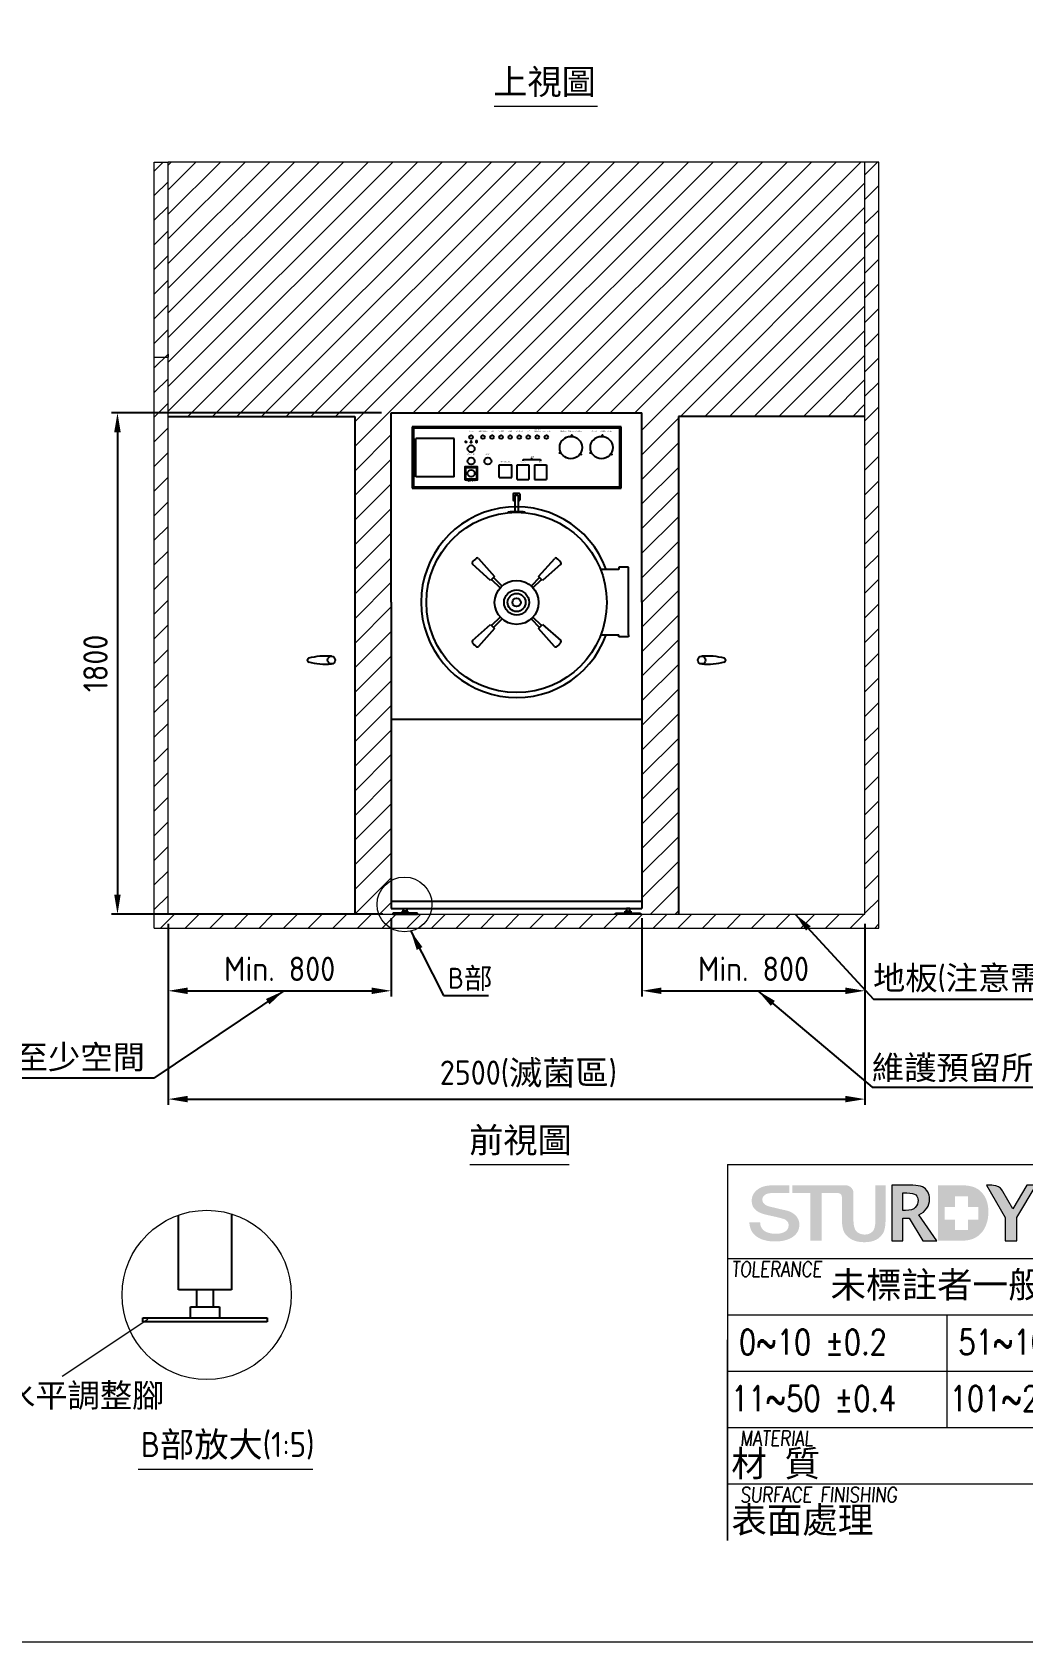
# Model space of a CAD drawing. Header units: millimetres. Extents: x -193690 to -180505, y -20867 to -11597.
# Drawn here: x -189169 to -185614, y -20867 to -15088 of the extents above; entities that cross this region are included whole.
import ezdxf
from ezdxf.enums import TextEntityAlignment as Align

# ---------------------------------------------------------------- set-up
doc = ezdxf.new("R2010")
doc.units = ezdxf.units.MM
doc.header["$MEASUREMENT"] = 0
doc.linetypes.add('HIDDEN', pattern=[9.525, 6.35, -3.175])
doc.layers.get('0').update_dxf_attribs({"lineweight": 25})
for name, color, linetype, lineweight in [('D', 3, 'Continuous', 13), ('F', 7, 'Continuous', 15), ('H', 2, 'HIDDEN', 15), ('S', 4, 'Continuous', 15)]:
    doc.layers.add(name, color=color, linetype=linetype, lineweight=lineweight)
doc.styles.add('2', font='ARIAL.TTF')
doc.styles.get("Standard").update_dxf_attribs({"font": 'KAIU.TTF'})
doc.styles.add('STU25', font='isocp2.shx')
doc.styles.add('Text', font='romans.shx', dxfattribs={"width": 0.8, "oblique": 10})
doc.dimstyles.new('STU25', dxfattribs={"dimscale": 35, "dimtxt": 2.5, "dimasz": 2, "dimexe": 0.6, "dimexo": 1, "dimgap": 1, "dimtad": 1, "dimdsep": 46, "dimtxsty": 'STU25', "dimcen": 2, "dimazin": 2, "dimtfac": 1, "dimtmove": 0, "dimatfit": 3, "dimfxl": 0, "dimtolj": 1, "dimtzin": 0, "dimarcsym": 0})
doc.dimstyles.new('STU25$7', dxfattribs={"dimscale": 35, "dimtxt": 2.5, "dimasz": 2, "dimexe": 1.25, "dimexo": 0.625, "dimgap": 1, "dimtad": 0, "dimdec": 4, "dimdsep": 46, "dimtxsty": 'STU25', "dimcen": 2.5, "dimazin": 2, "dimtfac": 1, "dimtdec": 4, "dimtmove": 0, "dimatfit": 3, "dimfxl": 0, "dimtolj": 1, "dimtzin": 0, "dimarcsym": 0})

# ---------------------------------------------------------------- blocks, each defined once
blk = doc.blocks.new('*D3')
at = {"layer": 'D', "color": 0, "lineweight": -2}
for p, q in [((-188680.6, -18289.3), (-188680.6, -18939.6)), ((-186180.6, -18289.3), (-186180.6, -18939.6)), ((-188610.6, -18918.6), (-186250.6, -18918.6))]:
    blk.add_line(p, q, dxfattribs=at)
at = {"layer": 'D', "color": 0}
for points in [[(-188610.6, -18906.9), (-188610.6, -18930.2), (-188680.6, -18918.6)], [(-186250.6, -18930.2), (-186250.6, -18906.9), (-186180.6, -18918.6)]]:
    blk.add_solid(points, dxfattribs=at)
at = {"layer": 'Defpoints', "color": 0}
for p in [(-188680.6, -18254.3), (-186180.6, -18254.3), (-186180.6, -18918.6)]:
    blk.add_point(p, dxfattribs=at)
at = {"layer": 'D', "color": 0, "insert": (-187388.2, -18828.5), "char_height": 87.5, "attachment_point": 5, "style": 'STU25'}
blk.add_mtext('\\A1;2500({\\f標楷體|b0|i0|c136|p65;滅菌區})', dxfattribs=at)
blk = doc.blocks.new('*D5')
at = {"layer": 'D', "color": 0, "lineweight": -2}
for p, q in [((-188680.6, -18289.3), (-188680.6, -18550.7)), ((-187880.6, -18269.3), (-187880.6, -18550.7)), ((-188610.6, -18529.7), (-187950.6, -18529.7))]:
    blk.add_line(p, q, dxfattribs=at)
at = {"layer": 'D', "color": 0}
for points in [[(-188610.6, -18518.1), (-188610.6, -18541.4), (-188680.6, -18529.7)], [(-187950.6, -18541.4), (-187950.6, -18518.1), (-187880.6, -18529.7)]]:
    blk.add_solid(points, dxfattribs=at)
at = {"layer": 'Defpoints', "color": 0}
for p in [(-188680.6, -18254.3), (-187880.6, -18234.3), (-187880.6, -18529.7)]:
    blk.add_point(p, dxfattribs=at)
at = {"layer": 'D', "color": 0, "insert": (-188280.6, -18451), "char_height": 87.5, "attachment_point": 5, "style": 'STU25'}
blk.add_mtext('\\A1;Min. 800', dxfattribs=at)
blk = doc.blocks.new('*D6')
at = {"layer": 'D', "color": 0, "lineweight": -2}
for p, q in [((-186980.6, -18269.3), (-186980.6, -18550.7)), ((-186180.6, -18289.3), (-186180.6, -18550.7)), ((-186910.6, -18529.7), (-186250.6, -18529.7))]:
    blk.add_line(p, q, dxfattribs=at)
at = {"layer": 'D', "color": 0}
for points in [[(-186910.6, -18518.1), (-186910.6, -18541.4), (-186980.6, -18529.7)], [(-186250.6, -18541.4), (-186250.6, -18518.1), (-186180.6, -18529.7)]]:
    blk.add_solid(points, dxfattribs=at)
at = {"layer": 'Defpoints', "color": 0}
for p in [(-186980.6, -18234.3), (-186180.6, -18254.3), (-186180.6, -18529.7)]:
    blk.add_point(p, dxfattribs=at)
at = {"layer": 'D', "color": 0, "insert": (-186580.6, -18451), "char_height": 87.5, "attachment_point": 5, "style": 'STU25'}
blk.add_mtext('\\A1;Min. 800', dxfattribs=at)
blk = doc.blocks.new('*D7')
at = {"layer": 'D', "color": 0, "lineweight": -2}
for p, q in [((-187915.6, -16454.3), (-188883.6, -16454.3)), ((-188862.6, -16524.3), (-188862.6, -18184.3)), ((-187910.1, -18254.3), (-188883.6, -18254.3))]:
    blk.add_line(p, q, dxfattribs=at)
at = {"layer": 'D', "color": 0}
for points in [[(-188851, -16524.3), (-188874.3, -16524.3), (-188862.6, -16454.3)], [(-188874.3, -18184.3), (-188851, -18184.3), (-188862.6, -18254.3)]]:
    blk.add_solid(points, dxfattribs=at)
at = {"layer": 'Defpoints', "color": 0}
for p in [(-187880.6, -16454.3), (-188862.6, -18254.3), (-187875.1, -18254.3)]:
    blk.add_point(p, dxfattribs=at)
at = {"layer": 'D', "color": 0, "insert": (-188941.4, -17354.3), "char_height": 87.5, "attachment_point": 5, "rotation": 90, "style": 'STU25'}
blk.add_mtext('\\A1;1800', dxfattribs=at)
blk = doc.blocks.new('新駿LOGO')
at = {"layer": 'F'}
h = blk.add_hatch(color=256, dxfattribs=at)
edge = h.paths.add_edge_path()
edge.add_spline(control_points=[(-529.05, -442.14), (-529.05, -442.31), (-529.02, -442.45), (-528.95, -442.56), (-528.89, -442.68), (-528.8, -442.78), (-528.69, -442.85), (-528.57, -442.93), (-528.44, -442.98), (-528.29, -443.01), (-528.15, -443.05), (-527.99, -443.07), (-527.81, -443.07), (-527.62, -443.07), (-527.47, -443.05), (-527.33, -443.01), (-527.2, -442.97), (-527.09, -442.92), (-527.01, -442.86), (-526.93, -442.8), (-526.87, -442.73), (-526.83, -442.65), (-526.8, -442.57), (-526.78, -442.49), (-526.78, -442.41), (-526.78, -442.25), (-526.82, -442.13), (-526.91, -442.05), (-526.99, -441.97), (-527.08, -441.91), (-527.18, -441.88), (-527.36, -441.83), (-527.56, -441.77), (-527.79, -441.72), (-528.02, -441.67), (-528.3, -441.61), (-528.64, -441.53), (-528.85, -441.48), (-529.02, -441.41), (-529.16, -441.34), (-529.3, -441.26), (-529.41, -441.17), (-529.5, -441.07), (-529.58, -440.98), (-529.64, -440.87), (-529.67, -440.77), (-529.7, -440.66), (-529.72, -440.55), (-529.72, -440.43), (-529.72, -440.22), (-529.67, -440.03), (-529.57, -439.87), (-529.46, -439.71), (-529.33, -439.58), (-529.16, -439.47), (-528.99, -439.37), (-528.85, -439.31), (-528.64, -439.26), (-528.43, -439.21), (-528.13, -439.2), (-527.91, -439.2), (-527.66, -439.2), (-526.73, -439.2), (-526.73, -439.2), (-526.73, -439.2), (-526.73, -439.81), (-526.73, -439.81), (-526.73, -439.81), (-528.14, -439.8), (-528.28, -439.83), (-528.39, -439.85), (-528.48, -439.86), (-528.56, -439.9), (-528.65, -439.94), (-528.72, -440), (-528.78, -440.07), (-528.84, -440.14), (-528.87, -440.23), (-528.87, -440.34), (-528.87, -440.5), (-528.81, -440.62), (-528.7, -440.7), (-528.6, -440.79), (-528.46, -440.85), (-528.28, -440.9), (-528.27, -440.9), (-528.19, -440.92), (-528.07, -440.95), (-527.94, -440.98), (-527.8, -441.01), (-527.65, -441.05), (-527.49, -441.09), (-527.34, -441.12), (-527.19, -441.16), (-527.04, -441.19), (-526.94, -441.21), (-526.87, -441.23), (-526.71, -441.27), (-526.58, -441.34), (-526.46, -441.41), (-526.34, -441.49), (-526.24, -441.58), (-526.16, -441.67), (-526.08, -441.77), (-526.02, -441.88), (-525.98, -441.99), (-525.94, -442.1), (-525.92, -442.22), (-525.92, -442.33), (-525.92, -442.57), (-525.98, -442.78), (-526.09, -442.95), (-526.2, -443.12), (-526.35, -443.26), (-526.53, -443.37), (-526.71, -443.48), (-526.92, -443.55), (-527.15, -443.61), (-527.39, -443.66), (-527.62, -443.68), (-527.87, -443.68), (-528.14, -443.68), (-528.41, -443.65), (-528.65, -443.59), (-528.9, -443.53), (-529.11, -443.44), (-529.3, -443.31), (-529.48, -443.19), (-529.63, -443.03), (-529.74, -442.83), (-529.84, -442.64), (-529.9, -442.41), (-529.91, -442.14), (-529.91, -442.14), (-529.05, -442.14), (-529.05, -442.14)], knot_values=[0, 0, 0, 0, 1, 1, 1, 2, 2, 2, 3, 3, 3, 4, 4, 4, 5, 5, 5, 6, 6, 6, 7, 7, 7, 8, 8, 8, 9, 9, 9, 10, 10, 10, 11, 11, 11, 12, 12, 12, 13, 13, 13, 14, 14, 14, 15, 15, 15, 16, 16, 16, 17, 17, 17, 18, 18, 18, 19, 19, 19, 20, 20, 20, 21, 21, 21, 22, 22, 22, 23, 23, 23, 24, 24, 24, 25, 25, 25, 26, 26, 26, 27, 27, 27, 28, 28, 28, 29, 29, 29, 30, 30, 30, 31, 31, 31, 32, 32, 32, 33, 33, 33, 34, 34, 34, 35, 35, 35, 36, 36, 36, 37, 37, 37, 38, 38, 38, 39, 39, 39, 40, 40, 40, 41, 41, 41, 42, 42, 42, 43, 43, 43, 44, 44, 44, 45, 45, 45, 45], degree=3, periodic=0)
edge = h.paths.add_edge_path()
edge.add_spline(control_points=[(-522.53, -440.14), (-522.54, -440.04), (-522.57, -439.94), (-522.63, -439.9), (-522.77, -439.79), (-522.9, -439.81), (-522.9, -439.81), (-522.9, -439.81), (-523.02, -439.81), (-523.02, -439.81), (-523.02, -439.81), (-524.14, -439.81), (-524.14, -439.81), (-524.14, -439.81), (-524.14, -443.62), (-524.14, -443.62), (-524.14, -443.62), (-525.06, -443.62), (-525.06, -443.62), (-525.06, -443.62), (-525.06, -439.81), (-525.06, -439.81), (-525.06, -439.81), (-526.47, -439.81), (-526.47, -439.81), (-526.47, -439.81), (-526.47, -439.2), (-526.47, -439.2), (-526.47, -439.2), (-522.39, -439.2), (-522.39, -439.2)], knot_values=[5.578051, 5.578051, 5.578051, 5.578051, 6, 6, 6, 7, 7, 7, 8, 8, 8, 9, 9, 9, 10, 10, 10, 11, 11, 11, 12, 12, 12, 13, 13, 13, 14, 14, 14, 15, 15, 15, 15], degree=3, periodic=0)
edge.add_spline(control_points=[(-522.4, -439.2), (-522.31, -439.2), (-522.22, -439.2), (-522.22, -439.2), (-522.22, -439.2), (-521.96, -439.19), (-521.76, -439.41), (-521.58, -439.61), (-521.61, -439.85), (-521.61, -439.85), (-521.61, -439.85), (-521.61, -441.92), (-521.61, -441.92), (-521.61, -442.41), (-521.52, -442.73), (-521.36, -442.89), (-521.19, -443.05), (-520.97, -443.13), (-520.71, -443.13), (-520.45, -443.13), (-520.24, -443.05), (-520.09, -442.89), (-519.93, -442.74), (-519.86, -442.43), (-519.86, -441.98), (-519.86, -441.98), (-519.86, -439.2), (-519.86, -439.2), (-519.86, -439.2), (-519.05, -439.2), (-519.05, -439.2), (-519.05, -439.2), (-519.05, -441.92), (-519.05, -441.92), (-519.05, -442.43), (-519.12, -442.8), (-519.25, -443.02), (-519.38, -443.24), (-519.56, -443.42), (-519.8, -443.54), (-520.05, -443.67), (-520.35, -443.74), (-520.73, -443.74), (-521.09, -443.74), (-521.41, -443.68), (-521.67, -443.56), (-521.93, -443.44), (-522.14, -443.26), (-522.3, -443.03), (-522.45, -442.8), (-522.53, -442.42), (-522.53, -441.91), (-522.53, -441.91), (-522.53, -440.92), (-522.53, -440.14)], knot_values=[0.44538, 0.44538, 0.44538, 0.44538, 1, 1, 1, 2, 2, 2, 3, 3, 3, 4, 4, 4, 5, 5, 5, 6, 6, 6, 7, 7, 7, 8, 8, 8, 9, 9, 9, 10, 10, 10, 11, 11, 11, 12, 12, 12, 13, 13, 13, 14, 14, 14, 15, 15, 15, 16, 16, 16, 17, 17, 17, 17.603917, 17.603917, 17.603917, 17.603917], degree=3, periodic=0)
h = blk.add_hatch(color=256, dxfattribs=at)
edge = h.paths.add_edge_path()
edge.add_spline(control_points=[(-526.47, -439.2), (-526.47, -439.2), (-526.47, -439.81), (-526.47, -439.81)], knot_values=[-14, -14, -14, -14, -13, -13, -13, -13], degree=3, periodic=0)
edge.add_spline(control_points=[(-526.47, -439.81), (-526.47, -439.81), (-525.06, -439.81), (-525.06, -439.81)], knot_values=[-13, -13, -13, -13, -12, -12, -12, -12], degree=3, periodic=0)
edge.add_spline(control_points=[(-525.06, -439.81), (-525.06, -439.81), (-525.06, -443.62), (-525.06, -443.62)], knot_values=[-12, -12, -12, -12, -11, -11, -11, -11], degree=3, periodic=0)
edge.add_spline(control_points=[(-525.06, -443.62), (-525.06, -443.62), (-524.14, -443.62), (-524.14, -443.62)], knot_values=[-11, -11, -11, -11, -10, -10, -10, -10], degree=3, periodic=0)
edge.add_spline(control_points=[(-524.14, -443.62), (-524.14, -443.62), (-524.14, -439.81), (-524.14, -439.81)], knot_values=[-10, -10, -10, -10, -9, -9, -9, -9], degree=3, periodic=0)
edge.add_spline(control_points=[(-524.14, -439.81), (-524.14, -439.81), (-523.02, -439.81), (-523.02, -439.81)], knot_values=[-9, -9, -9, -9, -8, -8, -8, -8], degree=3, periodic=0)
edge.add_spline(control_points=[(-523.02, -439.81), (-523.02, -439.81), (-522.9, -439.81), (-522.9, -439.81)], knot_values=[-8, -8, -8, -8, -7, -7, -7, -7], degree=3, periodic=0)
edge.add_spline(control_points=[(-522.9, -439.81), (-522.9, -439.81), (-522.77, -439.79), (-522.63, -439.9)], knot_values=[-7, -7, -7, -7, -6, -6, -6, -6], degree=3, periodic=0)
edge.add_spline(control_points=[(-522.63, -439.9), (-522.57, -439.94), (-522.54, -440.04), (-522.53, -440.14)], knot_values=[-6, -6, -6, -6, -5.578051, -5.578051, -5.578051, -5.578051], degree=3, periodic=0)
edge.add_spline(control_points=[(-522.53, -440.14), (-522.53, -440.92), (-522.53, -441.91), (-522.53, -441.91)], knot_values=[-17.603917, -17.603917, -17.603917, -17.603917, -17, -17, -17, -17], degree=3, periodic=0)
edge.add_spline(control_points=[(-522.53, -441.91), (-522.53, -442.42), (-522.45, -442.8), (-522.3, -443.03)], knot_values=[-17, -17, -17, -17, -16, -16, -16, -16], degree=3, periodic=0)
edge.add_spline(control_points=[(-522.3, -443.03), (-522.14, -443.26), (-521.93, -443.44), (-521.67, -443.56)], knot_values=[-16, -16, -16, -16, -15, -15, -15, -15], degree=3, periodic=0)
edge.add_spline(control_points=[(-521.67, -443.56), (-521.41, -443.68), (-521.09, -443.74), (-520.73, -443.74)], knot_values=[-15, -15, -15, -15, -14, -14, -14, -14], degree=3, periodic=0)
edge.add_spline(control_points=[(-520.73, -443.74), (-520.35, -443.74), (-520.05, -443.67), (-519.8, -443.54)], knot_values=[-14, -14, -14, -14, -13, -13, -13, -13], degree=3, periodic=0)
edge.add_spline(control_points=[(-519.8, -443.54), (-519.56, -443.42), (-519.38, -443.24), (-519.25, -443.02)], knot_values=[-13, -13, -13, -13, -12, -12, -12, -12], degree=3, periodic=0)
edge.add_spline(control_points=[(-519.25, -443.02), (-519.12, -442.8), (-519.05, -442.43), (-519.05, -441.92)], knot_values=[-12, -12, -12, -12, -11, -11, -11, -11], degree=3, periodic=0)
edge.add_spline(control_points=[(-519.05, -441.92), (-519.05, -441.92), (-519.05, -439.2), (-519.05, -439.2)], knot_values=[-11, -11, -11, -11, -10, -10, -10, -10], degree=3, periodic=0)
edge.add_spline(control_points=[(-519.05, -439.2), (-519.05, -439.2), (-519.86, -439.2), (-519.86, -439.2)], knot_values=[-10, -10, -10, -10, -9, -9, -9, -9], degree=3, periodic=0)
edge.add_spline(control_points=[(-519.86, -439.2), (-519.86, -439.2), (-519.86, -441.98), (-519.86, -441.98)], knot_values=[-9, -9, -9, -9, -8, -8, -8, -8], degree=3, periodic=0)
edge.add_spline(control_points=[(-519.86, -441.98), (-519.86, -442.43), (-519.93, -442.74), (-520.09, -442.89)], knot_values=[-8, -8, -8, -8, -7, -7, -7, -7], degree=3, periodic=0)
edge.add_spline(control_points=[(-520.09, -442.89), (-520.24, -443.05), (-520.45, -443.13), (-520.71, -443.13)], knot_values=[-7, -7, -7, -7, -6, -6, -6, -6], degree=3, periodic=0)
edge.add_spline(control_points=[(-520.71, -443.13), (-520.97, -443.13), (-521.19, -443.05), (-521.36, -442.89)], knot_values=[-6, -6, -6, -6, -5, -5, -5, -5], degree=3, periodic=0)
edge.add_spline(control_points=[(-521.36, -442.89), (-521.52, -442.73), (-521.61, -442.41), (-521.61, -441.92)], knot_values=[-5, -5, -5, -5, -4, -4, -4, -4], degree=3, periodic=0)
edge.add_spline(control_points=[(-521.61, -441.92), (-521.61, -441.92), (-521.61, -439.85), (-521.61, -439.85)], knot_values=[-4, -4, -4, -4, -3, -3, -3, -3], degree=3, periodic=0)
edge.add_spline(control_points=[(-521.61, -439.85), (-521.61, -439.85), (-521.61, -439.85), (-521.61, -439.85)], knot_values=[-3, -3, -3, -3, -2.999949, -2.999949, -2.999949, -2.999949], degree=3, periodic=0)
edge.add_spline(control_points=[(-521.61, -439.85), (-521.61, -439.85), (-521.58, -439.61), (-521.76, -439.41)], knot_values=[-2.999949, -2.999949, -2.999949, -2.999949, -2, -2, -2, -2], degree=3, periodic=0)
edge.add_spline(control_points=[(-521.76, -439.41), (-521.96, -439.19), (-522.22, -439.2), (-522.22, -439.2)], knot_values=[-2, -2, -2, -2, -1, -1, -1, -1], degree=3, periodic=0)
edge.add_spline(control_points=[(-522.22, -439.2), (-522.22, -439.2), (-526.47, -439.2), (-526.47, -439.2)], knot_values=[-15, -15, -15, -15, -14, -14, -14, -14], degree=3, periodic=0)
h = blk.add_hatch(color=256, dxfattribs=at)
edge = h.paths.add_edge_path()
edge.add_spline(control_points=[(-509.51, -443.62), (-509.51, -443.62), (-509.51, -441.77), (-509.51, -441.77), (-509.51, -441.77), (-511, -439.2), (-511, -439.2), (-511, -439.2), (-510.64, -439.2), (-510.64, -439.2), (-510.64, -439.2), (-510.3, -439.19), (-510.04, -439.32), (-509.79, -439.45), (-509.71, -439.68), (-509.71, -439.68), (-509.71, -439.68), (-508.9, -441.07), (-508.9, -441.07), (-508.9, -441.07), (-507.78, -439.2), (-507.78, -439.2), (-507.78, -439.2), (-507.05, -439.2), (-507.05, -439.2), (-507.05, -439.2), (-508.59, -441.77), (-508.59, -441.77), (-508.59, -441.77), (-508.59, -443.62), (-508.59, -443.62), (-508.59, -443.62), (-509.51, -443.62), (-509.51, -443.62)], knot_values=[0, 0, 0, 0, 1, 1, 1, 2, 2, 2, 3, 3, 3, 4, 4, 4, 5, 5, 5, 6, 6, 6, 7, 7, 7, 8, 8, 8, 9, 9, 9, 10, 10, 10, 11, 11, 11, 11], degree=3, periodic=1)
h = blk.add_hatch(color=256, dxfattribs=at)
edge = h.paths.add_edge_path()
edge.add_spline(control_points=[(-518.54, -443.62), (-518.54, -443.62), (-518.54, -439.2), (-518.54, -439.2), (-518.54, -439.2), (-516.88, -439.2), (-516.88, -439.2), (-516.55, -439.2), (-516.29, -439.25), (-516.11, -439.33), (-515.93, -439.41), (-515.79, -439.54), (-515.69, -439.72), (-515.59, -439.89), (-515.54, -440.08), (-515.54, -440.3), (-515.54, -440.56), (-515.61, -440.8), (-515.76, -441.03), (-515.91, -441.26), (-516.12, -441.44), (-516.39, -441.56), (-516.39, -441.56), (-514.95, -443.62), (-514.95, -443.62), (-514.95, -443.62), (-516.07, -443.62), (-516.07, -443.62), (-516.07, -443.62), (-517.17, -441.81), (-517.17, -441.81), (-517.17, -441.81), (-517.67, -441.81), (-517.67, -441.81), (-517.67, -441.81), (-517.67, -443.62), (-517.67, -443.62), (-517.67, -443.62), (-518.54, -443.62), (-518.54, -443.62)], knot_values=[0, 0, 0, 0, 1, 1, 1, 2, 2, 2, 3, 3, 3, 4, 4, 4, 5, 5, 5, 6, 6, 6, 7, 7, 7, 8, 8, 8, 9, 9, 9, 10, 10, 10, 11, 11, 11, 12, 12, 12, 13, 13, 13, 13], degree=3, periodic=1)
edge = h.paths.add_edge_path(flags=16)
edge.add_spline(control_points=[(-517.67, -441.21), (-517.67, -441.21), (-517.46, -441.21), (-517.46, -441.21), (-517.08, -441.21), (-516.82, -441.13), (-516.68, -440.96), (-516.53, -440.8), (-516.46, -440.61), (-516.46, -440.4), (-516.46, -440.22), (-516.52, -440.08), (-516.63, -439.97), (-516.75, -439.86), (-516.99, -439.81), (-517.35, -439.81), (-517.35, -439.81), (-517.67, -439.81), (-517.67, -439.81), (-517.67, -439.81), (-517.67, -441.21), (-517.67, -441.21)], knot_values=[0, 0, 0, 0, 1, 1, 1, 2, 2, 2, 3, 3, 3, 4, 4, 4, 5, 5, 5, 6, 6, 6, 7, 7, 7, 7], degree=3, periodic=1)
h = blk.add_hatch(color=256, dxfattribs=at)
edge = h.paths.add_edge_path()
edge.add_spline(control_points=[(-514.87, -443.62), (-514.87, -443.62), (-513.05, -443.62), (-513.05, -443.62)], knot_values=[-9, -9, -9, -9, -8, -8, -8, -8], degree=3, periodic=0)
edge.add_spline(control_points=[(-513.05, -443.62), (-512.51, -443.62), (-512.09, -443.52), (-511.79, -443.32)], knot_values=[-8, -8, -8, -8, -7, -7, -7, -7], degree=3, periodic=0)
edge.add_spline(control_points=[(-511.79, -443.32), (-511.48, -443.12), (-511.25, -442.85), (-511.09, -442.5)], knot_values=[-7, -7, -7, -7, -6, -6, -6, -6], degree=3, periodic=0)
edge.add_spline(control_points=[(-511.09, -442.5), (-510.93, -442.15), (-510.85, -441.76), (-510.85, -441.32)], knot_values=[-6, -6, -6, -6, -5, -5, -5, -5], degree=3, periodic=0)
edge.add_spline(control_points=[(-510.85, -441.32), (-510.85, -440.87), (-510.93, -440.49), (-511.1, -440.17)], knot_values=[-5, -5, -5, -5, -4, -4, -4, -4], degree=3, periodic=0)
edge.add_spline(control_points=[(-511.1, -440.17), (-511.27, -439.85), (-511.49, -439.61), (-511.78, -439.45)], knot_values=[-4, -4, -4, -4, -3, -3, -3, -3], degree=3, periodic=0)
edge.add_spline(control_points=[(-511.78, -439.45), (-512.06, -439.29), (-512.46, -439.2), (-512.97, -439.2)], knot_values=[-3, -3, -3, -3, -2, -2, -2, -2], degree=3, periodic=0)
edge.add_spline(control_points=[(-512.97, -439.2), (-512.97, -439.2), (-514.87, -439.2), (-514.87, -439.2)], knot_values=[-2, -2, -2, -2, -1, -1, -1, -1], degree=3, periodic=0)
edge.add_spline(control_points=[(-514.87, -439.2), (-514.87, -439.2), (-514.87, -443.62), (-514.87, -443.62)], knot_values=[-1, -1, -1, -1, 0, 0, 0, 0], degree=3, periodic=0)
h.paths.add_polyline_path([(-514.34, -441.95), (-514.34, -440.92), (-513.51, -440.92), (-513.51, -440.07), (-512.48, -440.07), (-512.48, -440.92), (-511.64, -440.92), (-511.64, -441.95), (-512.48, -441.95), (-512.48, -442.77), (-513.51, -442.77), (-513.51, -441.95)], flags=16)
at = {"layer": 'F', "lineweight": 0}
for points, knots in [([(-509.51, -443.62), (-509.51, -443.62), (-509.51, -441.77), (-509.51, -441.77), (-509.51, -441.77), (-511, -439.2), (-511, -439.2), (-511, -439.2), (-510.64, -439.2), (-510.64, -439.2), (-510.64, -439.2), (-510.3, -439.19), (-510.04, -439.32), (-509.79, -439.45), (-509.71, -439.68), (-509.71, -439.68), (-509.71, -439.68), (-508.9, -441.07), (-508.9, -441.07), (-508.9, -441.07), (-507.78, -439.2), (-507.78, -439.2), (-507.78, -439.2), (-507.05, -439.2), (-507.05, -439.2), (-507.05, -439.2), (-508.59, -441.77), (-508.59, -441.77), (-508.59, -441.77), (-508.59, -443.62), (-508.59, -443.62), (-508.59, -443.62), (-509.51, -443.62), (-509.51, -443.62)], [0, 0, 0, 0, 1, 1, 1, 2, 2, 2, 3, 3, 3, 4, 4, 4, 5, 5, 5, 6, 6, 6, 7, 7, 7, 8, 8, 8, 9, 9, 9, 10, 10, 10, 11, 11, 11, 11]), ([(-518.54, -443.62), (-518.54, -443.62), (-518.54, -439.2), (-518.54, -439.2), (-518.54, -439.2), (-516.88, -439.2), (-516.88, -439.2), (-516.55, -439.2), (-516.29, -439.25), (-516.11, -439.33), (-515.93, -439.41), (-515.79, -439.54), (-515.69, -439.72), (-515.59, -439.89), (-515.54, -440.08), (-515.54, -440.3), (-515.54, -440.56), (-515.61, -440.8), (-515.76, -441.03), (-515.91, -441.26), (-516.12, -441.44), (-516.39, -441.56), (-516.39, -441.56), (-514.95, -443.62), (-514.95, -443.62), (-514.95, -443.62), (-516.07, -443.62), (-516.07, -443.62), (-516.07, -443.62), (-517.17, -441.81), (-517.17, -441.81), (-517.17, -441.81), (-517.67, -441.81), (-517.67, -441.81), (-517.67, -441.81), (-517.67, -443.62), (-517.67, -443.62), (-517.67, -443.62), (-518.54, -443.62), (-518.54, -443.62)], [0, 0, 0, 0, 1, 1, 1, 2, 2, 2, 3, 3, 3, 4, 4, 4, 5, 5, 5, 6, 6, 6, 7, 7, 7, 8, 8, 8, 9, 9, 9, 10, 10, 10, 11, 11, 11, 12, 12, 12, 13, 13, 13, 13]), ([(-517.67, -441.21), (-517.67, -441.21), (-517.46, -441.21), (-517.46, -441.21), (-517.08, -441.21), (-516.82, -441.13), (-516.68, -440.96), (-516.53, -440.8), (-516.46, -440.61), (-516.46, -440.4), (-516.46, -440.22), (-516.52, -440.08), (-516.63, -439.97), (-516.75, -439.86), (-516.99, -439.81), (-517.35, -439.81), (-517.35, -439.81), (-517.67, -439.81), (-517.67, -439.81), (-517.67, -439.81), (-517.67, -441.21), (-517.67, -441.21)], [0, 0, 0, 0, 1, 1, 1, 2, 2, 2, 3, 3, 3, 4, 4, 4, 5, 5, 5, 6, 6, 6, 7, 7, 7, 7])]:
    blk.add_open_spline(points, degree=3, knots=knots, dxfattribs=at)
at = {"attachment_point": 1, "style": 'STU25'}
for s, insert, char_height in [('{\\f標楷體|b0|i0|c136|p65;新駿實業股份有限公司}', (-504.12, -439.33), 3.25), ('{\\f標楷體|b0|i0|c136|p65;STURDY\\H0.9667x; \\H1.034x;INDUSTRIAL CO.,LTD.}', (-455.51, -439.78), 3)]:
    blk.add_mtext(s, dxfattribs=dict(at, insert=insert, char_height=char_height))
blk = doc.blocks.new('H421')
at = {"layer": 'F', "color": 7}
for p, q in [((155.91, 38.09), (286.91, 38.09)), ((211.36, 38.09), (286.91, 38.09)), ((155.91, 30.59), (286.91, 30.59)), ((192.41, 30.59), (192.41, 17.09)), ((242.66, 30.59), (242.66, 17.09)), ((257.41, 30.59), (257.41, 17.09)), ((272.16, 30.59), (272.16, 17.09)), ((155.91, 26.09), (227.91, 26.09)), ((173.41, 26.09), (173.41, 17.09)), ((211.41, 26.09), (211.41, 17.09)), ((155.91, 8.09), (155.91, 24.09)), ((155.91, 21.59), (286.91, 21.59)), ((214.91, 21.59), (286.91, 21.59)), ((227.91, 21.59), (286.91, 21.59)), ((155.91, 17.09), (286.91, 17.09)), ((211.41, 17.09), (211.41, 12.59)), ((227.91, 17.09), (227.91, 8.09)), ((286.91, 12.59), (155.91, 12.59))]:
    blk.add_line(p, q, dxfattribs=at)
at = {"layer": 'F'}
for p, q in [((155.91, 38.09), (155.91, 17.09)), ((227.91, 30.59), (227.91, 17.09)), ((155.91, 24.09), (155.91, 16.09)), ((155.91, 17.09), (155.91, 8.09)), ((192.41, 17.09), (192.41, 8.09))]:
    blk.add_line(p, q, dxfattribs=at)
at = {"layer": 'F', "color": 0}
for p, q in [((220.66, 21.32), (220.66, 20.14)), ((223.77, 20.14), (227.5, 20.92)), ((227.5, 20.92), (227.5, 17.84)), ((218.72, 19.38), (219.89, 19.38)), ((220.27, 19.38), (221.04, 19.38)), ((220.66, 19.77), (220.66, 19)), ((221.42, 19.38), (222.57, 19.38)), ((223.49, 19.38), (224.81, 19.38)), ((223.77, 20.14), (223.77, 18.62)), ((225.34, 19.38), (225.81, 19.38)), ((226.31, 19.38), (228.03, 19.38)), ((220.66, 18.62), (220.66, 17.45)), ((223.77, 18.62), (227.5, 17.84))]:
    blk.add_line(p, q, dxfattribs=at)
for radius in [1.54, 0.762]:
    blk.add_circle((220.66, 19.38), radius, dxfattribs=at)
blk.add_blockref('新駿LOGO', (687.56, 475.62))
at = {"layer": 'F', "color": 1, "lineweight": 15, "style": 'Text', "oblique": 5, "width": 0.8}
for s, height, p in [('TOLERANCE', 1.2, (156.23, 29.13)), ('DESIGNED', 1.2, (228.57, 29.01)), ('DRAWN', 1.245, (243.23, 29.03)), ('VERIFIED', 1.2, (257.72, 29.09)), ('APPROVED', 1.2, (272.5, 29.06)), ('VIEWPOINT', 1.2, (211.83, 20.13)), ('MATERIAL', 1.2, (156.92, 15.63)), ('SCALE', 1.2, (193.44, 15.63)), ('UNIT', 1.2, (212.42, 15.63)), ('NAME', 1.2, (229.41, 15.63)), ('SURFACE FINISHING', 1.2, (156.92, 11.13)), ('MODEL NO.', 1.2, (193.44, 11.13)), ('DWG.NO.', 1.2, (229.41, 11.13))]:
    blk.add_text(s, height=height, dxfattribs=at).set_placement(p)
at = {"layer": 'F', "lineweight": -3}
for s, height, p in [('未標註者一般公差表', 2.076, (164.12, 27.45)), ('未標示之圓角為R1導角為C1', 2.0757, (192.54, 27.58)), ('設計:', 2.076, (228.54, 26.61)), ('繪圖:', 2.076, (243.32, 26.66)), ('校核:', 2.076, (257.59, 26.57)), ('核准:', 2.076, (272.41, 26.52)), ('視角', 2.076, (211.71, 17.69)), ('材 質', 2.076, (156.21, 13.19)), ('比例', 2.076, (192.73, 13.19)), ('單位', 2.076, (211.71, 13.19)), ('圖 名', 2.076, (228.7, 13.19)), ('表面處理', 2.076, (156.21, 8.69)), ('代表機種', 2.076, (192.73, 8.69)), ('圖 號', 2.076, (228.7, 8.69))]:
    blk.add_text(s, height=height, dxfattribs=at).set_placement(p)
at = {"layer": 'F', "lineweight": 20, "style": 'Text', "width": 0.8}
for s, p in [('0~10 ±0.2', (156.82, 22.91)), ('51~100±0.6', (174.32, 22.91)), ('201~500±1', (192.72, 22.91)), ('ANGLE  ±1%%D', (212.68, 22.91)), ('11~50 ±0.4', (156.2, 18.41)), ('101~200±0.8', (173.63, 18.41)), ('501~X  ±2', (192.72, 18.41))]:
    blk.add_text(s, height=2, dxfattribs=at).set_placement(p)

msp = doc.modelspace()

# ---------------------------------------------------------------- hatches: boundary and pattern name
h = msp.add_hatch(color=256)
h.paths.add_polyline_path([(-187616.579, -16694.844), (-187616.579, -16648.844), (-187570.579, -16648.844), (-187570.579, -16694.844)])
h.paths.add_polyline_path([(-187613.579, -16691.844), (-187613.579, -16651.844), (-187573.579, -16651.844), (-187573.579, -16691.844)], flags=16)
at = {"layer": 'D', "ltscale": 30}
h = msp.add_hatch(dxfattribs=at)
h.set_pattern_fill('ANSI31', color=256, scale=500, style=0)
h.set_pattern_definition([(45, (29856.777, 2065.51), (-44.194174, 44.194174), [])])
h.paths.add_polyline_path([(-188680.579, -16467.409), (-188680.579, -15554.344), (-186180.579, -15554.344), (-186180.579, -16467.409), (-186849.794, -16467.409), (-186849.794, -18254.344), (-186980.579, -18254.344), (-186980.579, -16454.344), (-187880.579, -16454.344), (-187880.579, -18254.344), (-188011.363, -18254.344), (-188011.363, -16467.409)])
at = {"layer": 'D'}
h = msp.add_hatch(color=256, dxfattribs=at)
h.paths.add_polyline_path([(-187800.579, -16720.344), (-187800.579, -16510.344), (-187060.579, -16510.344), (-187060.579, -16720.344)], flags=16)
h.paths.add_polyline_path([(-187805.579, -16505.344), (-187805.579, -16725.344), (-187055.579, -16725.344), (-187055.579, -16505.344)])
at = {"layer": 'H', "ltscale": 5}
h = msp.add_hatch(dxfattribs=at)
h.set_pattern_fill('ANSI31', color=256, scale=500, style=0)
h.set_pattern_definition([(45, (29593.99, 2361.586), (-44.194174, 44.194174), [])])
h.paths.add_polyline_path([(-186130.579, -18304.344), (-186130.579, -15554.344), (-186180.579, -15554.344), (-186180.579, -18254.344), (-188680.579, -18254.344), (-188680.579, -15554.344), (-188730.579, -15554.344), (-188730.579, -18304.344)])
h.paths.add_polyline_path([(-186130.579, -15554.344), (-186180.579, -15554.344)], flags=16)
h.paths.add_polyline_path([(-188730.579, -15554.344), (-188680.579, -15554.344)], flags=16)

# ---------------------------------------------------------------- linework, layer by layer
for p, q in [((-188680.579, -16467.409), (-188011.363, -16467.409)), ((-188011.363, -16467.409), (-188011.363, -18254.344)), ((-187880.579, -17134.344), (-187880.579, -16454.344)), ((-187880.579, -16454.344), (-186980.579, -16454.344)), ((-186980.579, -17134.344), (-186980.579, -16454.344)), ((-186849.794, -16467.409), (-186849.794, -18254.344)), ((-186180.579, -16467.409), (-186849.794, -16467.409)), ((-187055.579, -16505.344), (-187805.579, -16505.344)), ((-187805.579, -16505.344), (-187805.579, -16725.344)), ((-187060.579, -16510.344), (-187800.579, -16510.344)), ((-187800.579, -16510.344), (-187800.579, -16720.344)), ((-187060.579, -16720.344), (-187060.579, -16510.344)), ((-187055.579, -16725.344), (-187055.579, -16505.344)), ((-187792.079, -16684.344), (-187792.079, -16546.344)), ((-187654.079, -16546.344), (-187792.079, -16546.344)), ((-187654.079, -16684.344), (-187654.079, -16546.344)), ((-187613.567, -16558.344), (-187615.167, -16557.661)), ((-187615.167, -16557.661), (-187614.501, -16557.661)), ((-187615.167, -16557.661), (-187615.167, -16560.661)), ((-187613.567, -16559.844), (-187615.167, -16559.161)), ((-187613.567, -16561.344), (-187615.167, -16560.661)), ((-187614.367, -16558.003), (-187614.367, -16561.003)), ((-187613.567, -16558.344), (-187613.567, -16561.344)), ((-187612.563, -16558.344), (-187613.567, -16558.344)), ((-187609.567, -16559.844), (-187613.567, -16559.844)), ((-187609.567, -16561.344), (-187613.567, -16561.344)), ((-187612.518, -16558.266), (-187613.226, -16559.499)), ((-187613.226, -16559.499), (-187612.957, -16559.709)), ((-187612.957, -16559.709), (-187612.371, -16558.307)), ((-187612.347, -16558.344), (-187612.386, -16558.344)), ((-187612.367, -16558.307), (-187611.567, -16559.844)), ((-187611.171, -16559.678), (-187612.21, -16558.263)), ((-187609.567, -16558.344), (-187612.151, -16558.344)), ((-187611.567, -16559.139), (-187611.567, -16558.344)), ((-187611.567, -16559.844), (-187611.171, -16559.678)), ((-187611.567, -16561.344), (-187611.567, -16559.844)), ((-187609.567, -16558.344), (-187610.55, -16557.924)), ((-187609.567, -16561.344), (-187609.567, -16558.344)), ((-187577.067, -16558.356), (-187577.067, -16558.856)), ((-187577.061, -16558.196), (-187576.031, -16557.166)), ((-187574.809, -16561.344), (-187577.055, -16559.098)), ((-187573.584, -16561.155), (-187576.991, -16557.748)), ((-187576.968, -16559.549), (-187574.585, -16557.166)), ((-187576.765, -16557.166), (-187572.368, -16557.166)), ((-187576.422, -16560.532), (-187573.056, -16557.166)), ((-187572.711, -16560.532), (-187576.077, -16557.166)), ((-187575.817, -16555.919), (-187575.817, -16554.992)), ((-187575.549, -16561.155), (-187572.142, -16557.748)), ((-187572.165, -16559.549), (-187574.548, -16557.166)), ((-187574.324, -16561.344), (-187572.078, -16559.098)), ((-187573.317, -16555.919), (-187573.317, -16554.992)), ((-187572.072, -16558.196), (-187573.102, -16557.166)), ((-187572.069, -16558.756), (-187572.067, -16558.356)), ((-187493.079, -16641.844), (-187448.079, -16641.844)), ((-187493.079, -16686.844), (-187493.079, -16641.844)), ((-187448.079, -16686.844), (-187448.079, -16641.844)), ((-187428.929, -16694.344), (-187428.929, -16641.844)), ((-187428.929, -16641.844), (-187386.229, -16641.844)), ((-187407.079, -16621.664), (-187344.579, -16621.664)), ((-187407.079, -16626.664), (-187407.079, -16621.664)), ((-187386.229, -16641.844), (-187386.229, -16694.344)), ((-187375.829, -16621.664), (-187375.829, -16616.664)), ((-187365.929, -16641.844), (-187365.929, -16694.344)), ((-187365.929, -16641.844), (-187323.229, -16641.844)), ((-187344.579, -16621.664), (-187344.579, -16626.664)), ((-187323.229, -16641.844), (-187323.229, -16694.344)), ((-187654.079, -16684.344), (-187792.079, -16684.344)), ((-187493.079, -16686.844), (-187448.079, -16686.844)), ((-187428.929, -16694.344), (-187386.229, -16694.344)), ((-187365.929, -16694.344), (-187323.229, -16694.344)), ((-187805.579, -16725.344), (-187055.579, -16725.344)), ((-187800.579, -16720.344), (-187060.579, -16720.344)), ((-187442.838, -16746.344), (-187442.838, -16767.344)), ((-187419.838, -16744.344), (-187440.838, -16744.344)), ((-187436.338, -16750.844), (-187436.338, -16809.844)), ((-187436.338, -16750.844), (-187424.338, -16750.844)), ((-187424.338, -16750.844), (-187424.338, -16809.844)), ((-187417.838, -16767.344), (-187417.838, -16746.344)), ((-187461.338, -16811.299), (-187461.338, -16813.309)), ((-187440.838, -16769.344), (-187436.338, -16769.344)), ((-187424.338, -16769.344), (-187419.838, -16769.344)), ((-187399.338, -16813.355), (-187399.338, -16811.345)), ((-187567.647, -16977.262), (-187509.311, -17041.962)), ((-187351.847, -17041.962), (-187293.51, -16977.262)), ((-187524.16, -17056.812), (-187588.86, -16998.475)), ((-187509.311, -17041.962), (-187524.16, -17056.812)), ((-187482.803, -17076.602), (-187513.377, -17046.028)), ((-187347.781, -17046.028), (-187378.354, -17076.602)), ((-187336.997, -17056.812), (-187351.847, -17041.962)), ((-187272.297, -16998.475), (-187336.997, -17056.812)), ((-187063.477, -17016.844), (-187129.428, -17016.844)), ((-187063.477, -17009.344), (-187063.477, -17016.844)), ((-187028.477, -17009.344), (-187063.477, -17009.344)), ((-187028.477, -17016.844), (-187028.477, -17009.344)), ((-187028.477, -17251.844), (-187028.477, -17016.844)), ((-187520.094, -17052.746), (-187489.521, -17083.319)), ((-187371.637, -17083.319), (-187341.063, -17052.746)), ((-187880.579, -17134.344), (-187880.579, -17554.344)), ((-186980.579, -17134.344), (-186980.579, -17554.344)), ((-187588.476, -17272.266), (-187524.16, -17214.276)), ((-187524.16, -17214.276), (-187509.311, -17229.125)), ((-187489.521, -17187.768), (-187520.094, -17218.342)), ((-187513.377, -17225.059), (-187482.803, -17194.486)), ((-187378.354, -17194.486), (-187347.781, -17225.059)), ((-187341.063, -17218.342), (-187371.637, -17187.768)), ((-187351.847, -17229.125), (-187336.997, -17214.276)), ((-187336.997, -17214.276), (-187272.297, -17272.612)), ((-187509.311, -17229.125), (-187567.647, -17293.825)), ((-187293.857, -17293.441), (-187351.847, -17229.125)), ((-187128.493, -17251.844), (-187063.477, -17251.844)), ((-187063.477, -17259.344), (-187063.477, -17251.844)), ((-187028.477, -17259.344), (-187063.477, -17259.344)), ((-187028.477, -17251.844), (-187028.477, -17259.344)), ((-187880.579, -17554.344), (-187880.579, -18234.344)), ((-187880.579, -17554.344), (-186980.579, -17554.344)), ((-187880.579, -17554.344), (-186980.579, -17554.344)), ((-186980.579, -17554.344), (-186980.579, -18234.344)), ((-186980.579, -18209.344), (-187880.579, -18209.344)), ((-187880.579, -18234.344), (-186980.579, -18234.344)), ((-187786.079, -18251.344), (-187875.079, -18251.344)), ((-187875.079, -18251.344), (-187875.079, -18254.344)), ((-187875.079, -18254.344), (-187786.079, -18254.344)), ((-187840.971, -18243.344), (-187840.971, -18251.344)), ((-187820.186, -18243.344), (-187840.971, -18243.344)), ((-187836.579, -18243.344), (-187836.579, -18234.344)), ((-187836.579, -18234.344), (-187824.579, -18234.344)), ((-187824.579, -18234.344), (-187824.579, -18243.344)), ((-187820.186, -18251.344), (-187820.186, -18243.344)), ((-187786.079, -18254.344), (-187786.079, -18251.344)), ((-187075.079, -18254.344), (-187075.079, -18251.344)), ((-187075.079, -18251.344), (-186986.079, -18251.344)), ((-186986.079, -18254.344), (-187075.079, -18254.344)), ((-187040.971, -18243.344), (-187020.186, -18243.344)), ((-187040.971, -18251.344), (-187040.971, -18243.344)), ((-187024.579, -18234.344), (-187036.579, -18234.344)), ((-187036.579, -18234.344), (-187036.579, -18243.344)), ((-187024.579, -18243.344), (-187024.579, -18234.344)), ((-187020.186, -18243.344), (-187020.186, -18251.344)), ((-186986.079, -18251.344), (-186986.079, -18254.344)), ((-188643.533, -19603.825), (-188643.533, -19335.001)), ((-188453.533, -19331.025), (-188453.533, -19603.825)), ((-188453.533, -19603.825), (-188643.533, -19603.825)), ((-188578.533, -19603.825), (-188578.533, -19663.825)), ((-188518.533, -19663.825), (-188518.533, -19603.825)), ((-188771.033, -19718.825), (-188771.033, -19703.825)), ((-188771.033, -19703.825), (-188326.033, -19703.825)), ((-188600.495, -19703.825), (-188600.495, -19663.825)), ((-188600.495, -19663.825), (-188496.572, -19663.825)), ((-188496.572, -19663.825), (-188496.572, -19703.825)), ((-188326.033, -19703.825), (-188326.033, -19718.825)), ((-188326.033, -19718.825), (-188771.033, -19718.825))]:
    msp.add_line(p, q)
msp.add_lwpolyline([(-187593.273, -16557.11, -0.25947728), (-187593.146, -16556.641, 0.36155861), (-187593.033, -16555.169), (-187593.542, -16556.355), (-187594.051, -16555.169, 0.36155861), (-187593.938, -16556.641, -0.25947728), (-187593.812, -16557.11), (-187594.267, -16558.934, -0.41421356), (-187594.853, -16559.33, 2.41421356), (-187594.06, -16560.501), (-187593.542, -16557.812), (-187593.024, -16560.501, 2.41421356), (-187592.231, -16559.33, -0.41421356), (-187592.817, -16558.934)], format="xyb", close=True)
for points in [[(-187616.579, -16694.844), (-187570.579, -16694.844), (-187570.579, -16648.844), (-187616.579, -16648.844)], [(-187613.579, -16691.844), (-187573.579, -16691.844), (-187573.579, -16651.844), (-187613.579, -16651.844)]]:
    msp.add_lwpolyline(points, close=True)
for centre, radius in [((-187612.367, -16558.003), 0.304), ((-187593.579, -16583.844), 12.5), ((-187593.579, -16541.844), 6.5), ((-187595.042, -16560.312), 0.5), ((-187592.042, -16560.312), 0.5), ((-187551.079, -16541.844), 6.5), ((-187518.579, -16541.844), 6.5), ((-187486.079, -16541.844), 6.5), ((-187453.579, -16541.844), 6.5), ((-187421.079, -16541.844), 6.5), ((-187388.579, -16541.844), 6.5), ((-187356.079, -16541.844), 6.5), ((-187323.579, -16541.844), 6.5), ((-187235.579, -16579.344), 40), ((-187232.513, -16535.501), 1.25), ((-187125.579, -16579.344), 40), ((-187122.513, -16535.501), 1.25), ((-187593.579, -16627.844), 12.5), ((-187533.579, -16627.844), 12.5), ((-187275.081, -16598.61), 1.25), ((-187199.101, -16603.948), 1.25), ((-187165.081, -16598.61), 1.25), ((-187089.101, -16603.948), 1.25), ((-187593.579, -16671.844), 12.5), ((-187430.579, -17135.544), 323.7), ((-187430.579, -17135.544), 78.75), ((-187430.579, -17135.544), 45), ((-187430.579, -17135.544), 32.5), ((-187430.579, -17135.544), 15), ((-188094.986, -17342.511), 13.838), ((-186766.171, -17342.511), 13.838)]:
    msp.add_circle(centre, radius)
for centre, radius, start, end in [((-187574.567, -16558.356), 2.5, 125.6853347, 180), ((-187574.567, -16558.856), 2.5, 180, 2.2941995), ((-187576.317, -16555.919), 0.5, 305.6853347, 0), ((-187575.917, -16554.992), 0.1, 0, 59.9339836), ((-187573.217, -16554.992), 0.1, 120.0660164, 180), ((-187572.817, -16555.919), 0.5, 180, 234.3146653), ((-187574.567, -16558.356), 2.5, 359.4255865, 54.3146653), ((-187440.838, -16746.344), 2, 90, 180), ((-187419.838, -16746.344), 2, 0, 90), ((-187430.579, -17134.344), 342.5, 20.0637631, 180), ((-187430.579, -17135.544), 325.7, 84.4958592, 95.4191776), ((-187440.838, -16767.344), 2, 180, 270), ((-187419.838, -16767.344), 2, 270, 0), ((-187543.059, -17023.063), 55.773, 123.6471146, 146.3528854), ((-187571.187, -16980.802), 5.007, 39.0781277, 123.6471146), ((-187289.97, -16980.802), 5.007, 56.3528854, 135), ((-187318.098, -17023.063), 55.773, 33.6471146, 56.3528854), ((-187585.32, -16994.935), 5.007, 146.3528854, 225), ((-187275.837, -16994.935), 5.007, 309.0781277, 33.6471146), ((-187430.579, -17134.344), 342.5, 180, 339.9362369), ((-187585.32, -17276.152), 5.007, 129.0780782, 213.6471146), ((-187275.837, -17276.152), 5.007, 326.3528854, 45), ((-188174.003, -17342.511), 7.438, 92.8712944, 267.1287056), ((-188114.616, -17580.393), 252.485, 85.5409351, 104.3434458), ((-187543.059, -17248.024), 55.773, 213.6471146, 236.3528854), ((-187571.187, -17290.285), 5.007, 236.3528854, 315), ((-187289.97, -17290.285), 5.007, 219.0780782, 303.6471146), ((-187318.098, -17248.024), 55.773, 303.6471146, 326.3528854), ((-186746.541, -17580.393), 252.485, 75.6565542, 94.4590649), ((-186687.155, -17342.511), 7.438, 272.8712944, 87.1287056), ((-188114.616, -17104.628), 252.485, 255.6565542, 274.4590649), ((-186746.541, -17104.628), 252.485, 265.5409351, 284.3434458)]:
    msp.add_arc(centre, radius, start, end)
msp.add_ellipse((-187574.567, -16554.656), major_axis=(-1.5, 0), ratio=0.33333333)
for points in [[(-187612.547, -16557.758), (-187613.049, -16557.556), (-187614.646, -16557.361), (-187614.138, -16558.012), (-187612.523, -16558.263)], [(-187612.186, -16557.758), (-187611.684, -16557.556), (-187610.287, -16557.133), (-187610.431, -16557.759), (-187612.21, -16558.263)]]:
    msp.add_spline(points, degree=3)
for points, knots in [([(-187612.65, -16558.113), (-187613.241, -16557.914), (-187614.132, -16557.694), (-187614.053, -16558.043), (-187613.665, -16558.246)], [0.70140981, 0.70140981, 0.70140981, 0.70140981, 2.14926829, 2.29859055, 2.29859055, 2.29859055, 2.29859055]), ([(-187612.081, -16558.109), (-187611.609, -16557.867), (-187610.894, -16557.489), (-187610.967, -16558.064), (-187611.349, -16558.276)], [0.80313123, 0.80313123, 0.80313123, 0.80313123, 2.00034188, 2.40933889, 2.40933889, 2.40933889, 2.40933889])]:
    msp.add_open_spline(points, degree=3, knots=knots)
at = {"layer": 'D'}
for p, q in [((-187510.993, -15353.378), (-187139.977, -15353.378)), ((-188730.579, -16254.344), (-188680.579, -16254.344)), ((-187597.643, -19153.935), (-187242.216, -19153.935)), ((-188753.098, -19710.125), (-189061.143, -19914.466)), ((-188788.925, -20247.277), (-188161.476, -20247.277))]:
    msp.add_line(p, q, dxfattribs=at)
for centre, radius in [((-187832.683, -18219.776), 98.378), ((-188542.498, -19621.438), 303.734)]:
    msp.add_circle(centre, radius, dxfattribs=at)
at = {"layer": 'F', "color": 6}
msp.add_lwpolyline([(-193689.501, -11597.012), (-193689.501, -20867.012), (-180504.501, -20867.012), (-180504.501, -11597.012)], close=True, dxfattribs=at)
msp.add_lwpolyline([(-193689.501, -11597.012), (-193689.501, -20867.012), (-180504.501, -20867.012), (-180504.501, -11597.012)], close=True, dxfattribs=at)
at = {"layer": 'S'}
for p, q in [((-188730.579, -18304.344), (-188730.579, -15554.344)), ((-188730.579, -15554.344), (-188680.579, -15554.344)), ((-188730.579, -15554.344), (-188680.579, -15554.344)), ((-188730.579, -15554.344), (-188680.579, -15554.344)), ((-188680.579, -18254.344), (-188680.579, -15554.344)), ((-186130.579, -15554.344), (-188680.579, -15554.344)), ((-186180.579, -18254.344), (-186180.579, -15554.344)), ((-186130.579, -15554.344), (-186180.579, -15554.344)), ((-186130.579, -15554.344), (-186180.579, -15554.344)), ((-186130.579, -15554.344), (-186180.579, -15554.344)), ((-186130.579, -18304.344), (-186130.579, -15554.344)), ((-188680.579, -16244.344), (-188680.579, -16254.344)), ((-186180.579, -16254.344), (-186180.579, -16244.344)), ((-188680.579, -18254.344), (-186180.579, -18254.344)), ((-188730.579, -18304.344), (-186130.579, -18304.344))]:
    msp.add_line(p, q, dxfattribs=at)

# ---------------------------------------------------------------- block references
at = {"xscale": 45, "yscale": 45, "zscale": 45}
msp.add_blockref('H421', (-193689.501, -20867.012), dxfattribs=at)

# ---------------------------------------------------------------- texts
at = {"style": '2'}
for s, width, p in [('POWER', 1.05, (-187593.579, -16522.87)), ('ADD WATER', 1.05, (-187551.079, -16522.877)), ('HEAT', 1.05, (-187518.579, -16522.863)), ('VACUUM', 1.05, (-187486.079, -16522.744)), ('STERI.', 1.05, (-187453.579, -16522.877)), ('EXHAUST', 1.05, (-187421.079, -16522.844)), ('DRY', 1.05, (-187388.579, -16522.869)), ('VACUUM', 1.2, (-187356.073, -16516.306)), ('RELEASE', 1.1, (-187356.079, -16522.892)), ('COMPLETE', 1.05, (-187323.579, -16522.879)), ('CHAMBER  PRESSURE  GAUGE', 1.05, (-187235.579, -16522.879)), ('JACKET  PRESSURE  GAUGE', 1.05, (-187125.579, -16522.812)), ('STAND  BY', 1.05, (-187593.579, -16606.104)), ('START', 1.05, (-187533.579, -16605.993)), ('TEMP. CONTROL', 1.05, (-187470.579, -16633.321)), ('STERI.', 1.05, (-187407.48, -16633.02)), ('TIMER', 1.05, (-187375.829, -16615.338)), ('DRY', 1.05, (-187344.579, -16633.02))]:
    msp.add_text(s, height=3.5, dxfattribs=dict(at, width=width)).set_placement(p, align=Align.BOTTOM_CENTER)
at = {"style": '2', "width": 1.05}
msp.add_text('EMERGENCY', height=3.5, dxfattribs=at).set_placement((-187593.608, -16699.855), align=Align.TOP_CENTER)
at = {"layer": 'D', "attachment_point": 1}
for s, insert, char_height in [('{\\C11;上視圖}', (-187514.168, -15220.996), 90), ('{\\C3;地板\\Fisocp2.shx;(\\f標楷體|b0|i0|c136|p65;注意需有防水層施工\\Fisocp2.shx;)}', (-186151.461, -18441.008), 85), ('{\\Fisocp2.shx;\\C3;B\\f標楷體|b0|i0|c136|p65;部}', (-187676.611, -18447.178), 75), ('{\\C3;維護預留所需至少空間}', (-189923.529, -18725.177), 85), ('{\\C3;維護預留所需至少空間}', (-186155.836, -18763.25), 85), ('{\\C11;前視圖}', (-187600.817, -19020.913), 90), ('{\\Fisocp2.shx;\\C3;B \\f標楷體|b0|i0|c136|p65;水平調整腳}', (-189387.328, -19939.805), 85), ('{\\Fisocp2.shx;\\C11;B\\f標楷體|b0|i0|c136|p65;部放大\\Fisocp2.shx;(1:5)}', (-188778.691, -20113.566), 90)]:
    msp.add_mtext(s, dxfattribs=dict(at, insert=insert, char_height=char_height))

# ---------------------------------------------------------------- dimensions: what is measured, and where the dimension line sits
at = {"layer": 'D'}
dim = msp.add_linear_dim(base=(-188862.65, -18254.344), p1=(-187880.579, -16454.344), p2=(-187875.079, -18254.344), angle=90, dimstyle='STU25', dxfattribs=at)
dim.commit()
dim.dimension.update_dxf_attribs({"geometry": '*D7', "text_midpoint": (-188862.65, -17354.344), "dimtype": 160})
dim = msp.add_linear_dim(base=(-187880.579, -18529.727), p1=(-188680.579, -18254.344), p2=(-187880.579, -18234.344), text='Min. <>', dimstyle='STU25', dxfattribs=at)
dim.commit()
dim.dimension.update_dxf_attribs({"geometry": '*D5', "text_midpoint": (-188280.579, -18450.977)})
for base, p1, text, picture, middle in [((-186180.579, -18918.564), (-188680.579, -18254.344), '<>({\\f標楷體|b0|i0|c136|p65;滅菌區})', '*D3', (-187388.153, -18918.564)), ((-186180.579, -18529.727), (-186980.579, -18234.344), 'Min. <>', '*D6', (-186580.579, -18529.727))]:
    dim = msp.add_linear_dim(base=base, p1=p1, p2=(-186180.579, -18254.344), text=text, dimstyle='STU25', dxfattribs=at)
    dim.commit()
    dim.dimension.update_dxf_attribs({"geometry": picture, "text_midpoint": middle, "dimtype": 160})

# ---------------------------------------------------------------- leaders
for points in [[(-186430.766, -18254.344), (-186149.73, -18560.327), (-184757.499, -18560.327)], [(-187810.092, -18315.525), (-187693.315, -18546.092), (-187531.525, -18546.092)], [(-188265.491, -18529.727), (-188732.466, -18843.299), (-189927.784, -18843.299)], [(-186564.444, -18529.727), (-186154.464, -18876.001), (-184938.704, -18876.001)]]:
    msp.add_leader(points, dimstyle='STU25$7', override={"dimgap": 1, "dimtad": 0}, dxfattribs=at)

doc.saveas('drawing.dxf')
